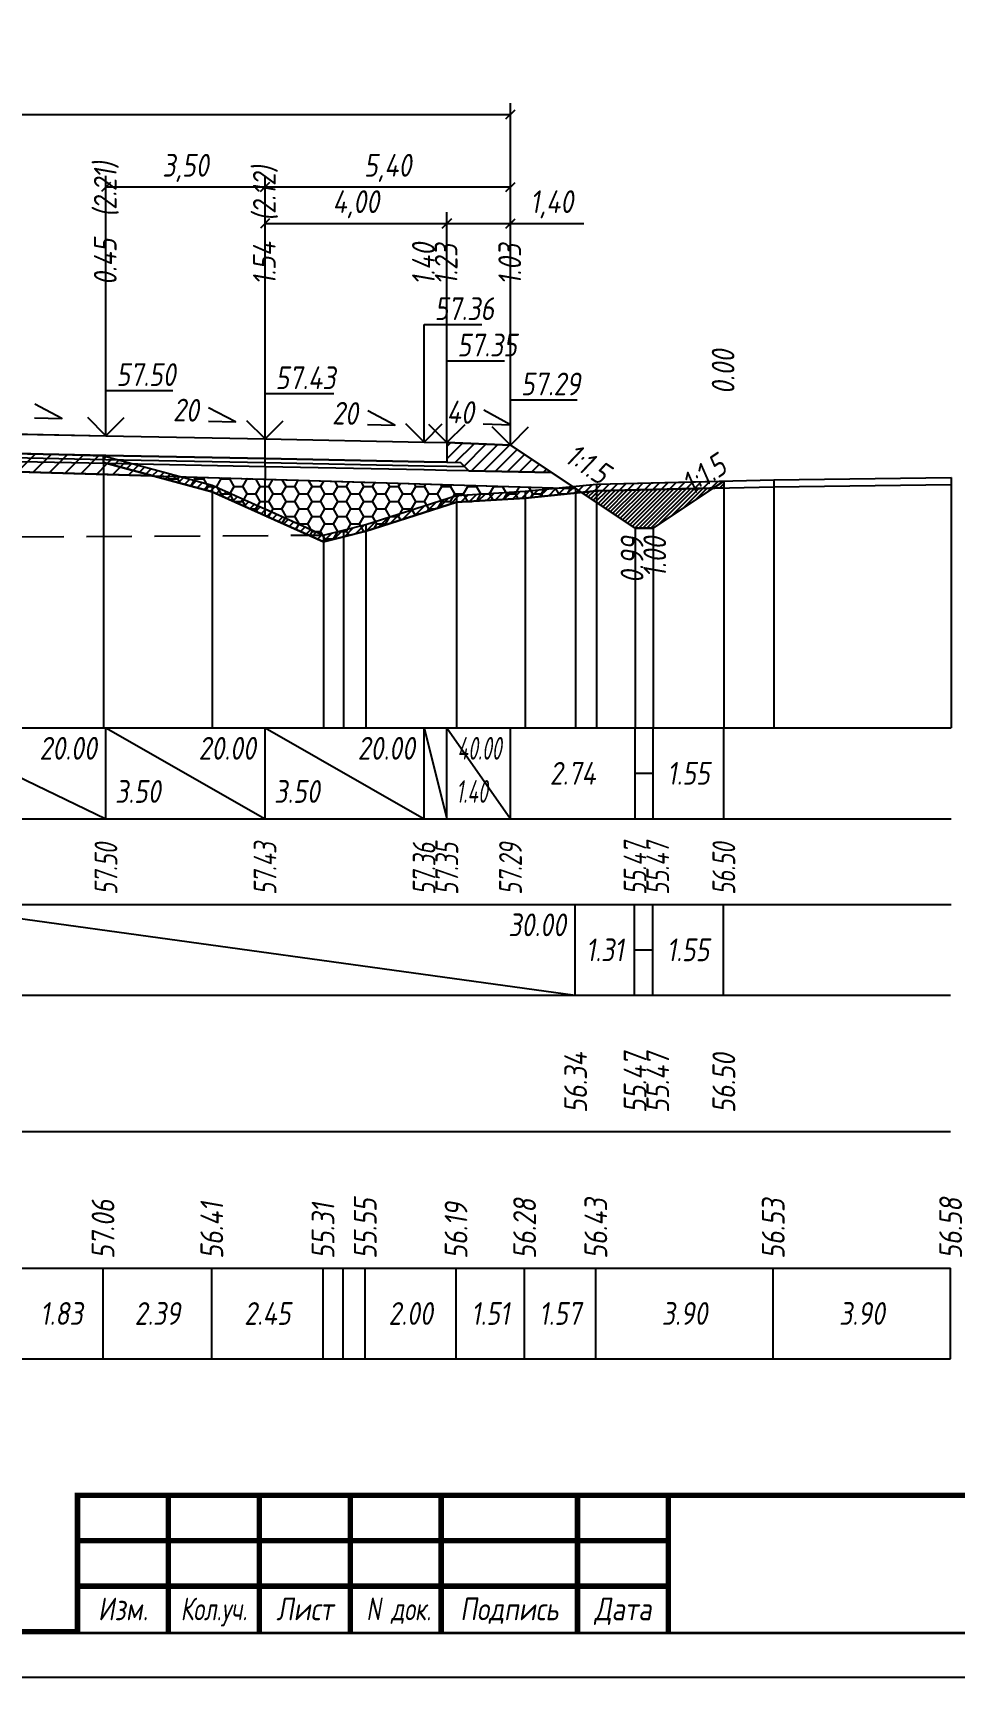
# Model space of a CAD drawing. Extents: x -717 to 1451, y -133302 to 233.
# Drawn here: x 195 to 296.4, y -69446.4 to -69265.6 of the extents above; entities that cross this region are included whole.
import ezdxf
from ezdxf.enums import TextEntityAlignment as Align

# ---------------------------------------------------------------- set-up
doc = ezdxf.new("R2010")
doc.units = 0
doc.linetypes.add('штриховая', pattern=[0.75, 0.5, -0.25])
for name, color, linetype in [('Зарамочное оформление', 7, 'Continuous'), ('Интерполированный поперечник', 2, 'Continuous'), ('Код_510', 7, 'Continuous'), ('Код_514', 1, 'Continuous'), ('Код_516', 1, 'Continuous'), ('Контур_0', 7, 'Continuous'), ('Контур_2521', 7, 'Continuous'), ('Контур_2564', 7, 'Continuous'), ('Контур_2660', 7, 'Continuous'), ('Контур_2665', 7, 'Continuous'), ('Контур_400', 7, 'Continuous'), ('Контур_508', 7, 'Continuous'), ('Контур_512', 7, 'Continuous'), ('Контур_513', 7, 'Continuous'), ('Контур_818', 7, 'Continuous'), ('Красный поперечник', 1, 'Continuous'), ('Объём_2501', 7, 'Continuous'), ('Объём_2564', 7, 'Continuous'), ('Объём_2650', 7, 'Continuous'), ('Объём_2660', 7, 'Continuous'), ('Объём_2661', 7, 'Continuous'), ('Объём_2663', 7, 'Continuous'), ('Объём_2664', 7, 'Continuous'), ('Объём_2665', 7, 'Continuous'), ('Объём_2666', 7, 'Continuous'), ('Откосы', 7, 'Continuous'), ('Отметки покрытия', 7, 'Continuous'), ('Рабочие отметки', 7, 'Continuous'), ('Рабочие отметки доп.', 7, 'Continuous'), ('Таблица', 7, 'Continuous'), ('Уклоны проезжей части', 7, 'Continuous'), ('Черный поперечник', 3, 'Continuous')]:
    doc.layers.add(name, color=color, linetype=linetype)
for name, color, linetype, true_color in [('Контур_2540', 2, 'Continuous', 0xffff00), ('Контур_2560', 2, 'Continuous', 0xffff00), ('Контур_2561', 7, 'Continuous', 0xff8040), ('Контур_2562', 3, 'Continuous', 0x00ff00), ('Контур_2563', 7, 'Continuous', 0xff8000), ('Контур_2570', 7, 'Continuous', 0x80ff00), ('Контур_2736', 4, 'Continuous', 0x00ffff), ('Контур_2737', 4, 'Continuous', 0x00ffff), ('Контур_2738', 4, 'Continuous', 0x00ffff), ('Контур_2739', 4, 'Continuous', 0x00ffff), ('Контур_2741', 4, 'Continuous', 0x00ffff), ('Контур_2742', 4, 'Continuous', 0x00ffff), ('Контур_2743', 4, 'Continuous', 0x00ffff), ('Контур_2744', 7, 'Continuous', 0xa4ffff), ('Контур_2745', 7, 'Continuous', 0xa4ffff), ('Контур_2747', 4, 'Continuous', 0x00ffff), ('Контур_2748', 4, 'Continuous', 0x00ffff), ('Контур_2749', 4, 'Continuous', 0x00ffff), ('Контур_2750', 4, 'Continuous', 0x00ffff), ('Контур_2751', 4, 'Continuous', 0x00ffff), ('Контур_2752', 4, 'Continuous', 0x00ffff), ('Контур_402', 7, 'Continuous', 0xff6464), ('Контур_703', 4, 'Continuous', 0x00ffff), ('Контур_705', 4, 'Continuous', 0x00ffff), ('Контур_707', 4, 'Continuous', 0x00ffff), ('Контур_720', 131, 'Continuous', 0xaaffff), ('Объём_2500', 7, 'Continuous', 0xc0c0c0), ('Объём_2520', 7, 'Continuous', 0x80ffff), ('Объём_2540', 2, 'Continuous', 0xffff00), ('Объём_2560', 2, 'Continuous', 0xffff00), ('Объём_2561', 7, 'Continuous', 0xff8040), ('Объём_2562', 3, 'Continuous', 0x00ff00), ('Объём_2563', 7, 'Continuous', 0xff8000), ('Объём_2570', 7, 'Continuous', 0x80ff00), ('Объём_2580', 3, 'Continuous', 0x00ff00), ('Объём_2600', 7, 'Continuous', 0x808000), ('Объём_2620', 2, 'Continuous', 0xffff00)]:
    doc.layers.add(name, color=color, linetype=linetype, true_color=true_color)
doc.styles.get("Standard").update_dxf_attribs({"font": 'txt', "height": 2.5})
doc.styles.add('М', font='romand.shx', dxfattribs={"width": 0.8, "oblique": 10, "height": 2.5})
doc.dimstyles.new('ISO-25', dxfattribs={"dimtxt": 2.5, "dimasz": 2.5, "dimexe": 1.25, "dimexo": 0.625, "dimtad": 1, "dimtxsty": 'Standard', "dimcen": 2.5, "dimadec": 0, "dimazin": 0, "dimtfac": 1, "dimtmove": 0, "dimatfit": 3, "dimfxl": 1, "dimarcsym": 0})

# ---------------------------------------------------------------- blocks, each defined once
blk = doc.blocks.new('_Oblique')
at = {"color": 0, "linetype": 'ByBlock', "lineweight": -2}
blk.add_line((-0.5, -0.5), (0.5, 0.5), dxfattribs=at)
blk = doc.blocks.new('*D1651')
at = {"color": 0, "lineweight": -2, "transparency": 16777216}
for p, q in [((240.58, -69310.06), (240.58, -69285.27)), ((247.58, -69310.34), (247.58, -69285.27)), ((240.58, -69286.52), (247.58, -69286.52)), ((247.58, -69286.52), (255.66, -69286.52))]:
    blk.add_line(p, q, dxfattribs=at)
at = {"layer": 'Defpoints', "color": 0, "transparency": 16777216}
for p in [(247.58, -69286.52), (240.58, -69310.69), (247.58, -69310.97)]:
    blk.add_point(p, dxfattribs=at)
at = {"color": 0, "lineweight": -2, "transparency": 16777216, "rotation": 180}
blk.add_blockref('_Oblique', (240.58, -69286.52), dxfattribs=at)
at = {"color": 0, "lineweight": -2, "transparency": 16777216}
blk.add_blockref('_Oblique', (247.58, -69286.52), dxfattribs=at)
at = {"color": 0, "transparency": 16777216, "insert": (252.12, -69284.41), "char_height": 2.5, "width": 8.75, "attachment_point": 5, "style": 'М'}
blk.add_mtext('1,40', dxfattribs=at)
blk = doc.blocks.new('*D1653')
at = {"color": 0, "lineweight": -2, "transparency": 16777216}
for p, q in [((220.58, -69309.66), (220.58, -69285.27)), ((240.58, -69310.06), (240.58, -69285.27)), ((220.58, -69286.52), (240.58, -69286.52))]:
    blk.add_line(p, q, dxfattribs=at)
at = {"layer": 'Defpoints', "color": 0, "transparency": 16777216}
for p in [(240.58, -69286.52), (220.58, -69310.29), (240.58, -69310.69)]:
    blk.add_point(p, dxfattribs=at)
at = {"color": 0, "lineweight": -2, "transparency": 16777216, "rotation": 180}
blk.add_blockref('_Oblique', (220.58, -69286.52), dxfattribs=at)
at = {"color": 0, "lineweight": -2, "transparency": 16777216}
blk.add_blockref('_Oblique', (240.58, -69286.52), dxfattribs=at)
at = {"color": 0, "transparency": 16777216, "insert": (230.58, -69284.41), "char_height": 2.5, "width": 9.1667, "attachment_point": 5, "style": 'М'}
blk.add_mtext('4,00', dxfattribs=at)
blk = doc.blocks.new('*D1655')
at = {"color": 0, "lineweight": -2, "transparency": 16777216}
for p, q in [((203.08, -69309.31), (203.08, -69281.27)), ((220.58, -69282.52), (203.08, -69282.52)), ((220.58, -69309.66), (220.58, -69281.27))]:
    blk.add_line(p, q, dxfattribs=at)
at = {"layer": 'Defpoints', "color": 0, "transparency": 16777216}
for p in [(203.08, -69282.52), (203.08, -69309.94), (220.58, -69310.29)]:
    blk.add_point(p, dxfattribs=at)
at = {"color": 0, "lineweight": -2, "transparency": 16777216, "rotation": 180}
blk.add_blockref('_Oblique', (203.08, -69282.52), dxfattribs=at)
at = {"color": 0, "lineweight": -2, "transparency": 16777216}
blk.add_blockref('_Oblique', (220.58, -69282.52), dxfattribs=at)
at = {"color": 0, "transparency": 16777216, "insert": (211.83, -69280.41), "char_height": 2.5, "width": 9.5833, "attachment_point": 5, "style": 'М'}
blk.add_mtext('3,50', dxfattribs=at)
blk = doc.blocks.new('*D1656')
at = {"color": 0, "lineweight": -2, "transparency": 16777216}
for p, q in [((220.58, -69309.66), (220.58, -69281.27)), ((247.58, -69282.52), (220.58, -69282.52)), ((247.58, -69310.34), (247.58, -69281.27))]:
    blk.add_line(p, q, dxfattribs=at)
at = {"layer": 'Defpoints', "color": 0, "transparency": 16777216}
for p in [(220.58, -69282.52), (220.58, -69310.29), (247.58, -69310.97)]:
    blk.add_point(p, dxfattribs=at)
at = {"color": 0, "lineweight": -2, "transparency": 16777216, "rotation": 180}
blk.add_blockref('_Oblique', (220.58, -69282.52), dxfattribs=at)
at = {"color": 0, "lineweight": -2, "transparency": 16777216}
blk.add_blockref('_Oblique', (247.58, -69282.52), dxfattribs=at)
at = {"color": 0, "transparency": 16777216, "insert": (234.08, -69280.41), "char_height": 2.5, "width": 9.5833, "attachment_point": 5, "style": 'М'}
blk.add_mtext('5,40', dxfattribs=at)
blk = doc.blocks.new('*D1658')
at = {"color": 0, "lineweight": -2, "transparency": 16777216}
for p, q in [((121.02, -69310.26), (121.02, -69273.27)), ((247.58, -69310.34), (247.58, -69273.27)), ((121.02, -69274.52), (247.58, -69274.52))]:
    blk.add_line(p, q, dxfattribs=at)
at = {"layer": 'Defpoints', "color": 0, "transparency": 16777216}
for p in [(247.58, -69274.52), (121.02, -69310.89), (247.58, -69310.97)]:
    blk.add_point(p, dxfattribs=at)
at = {"color": 0, "lineweight": -2, "transparency": 16777216, "rotation": 180}
blk.add_blockref('_Oblique', (121.02, -69274.52), dxfattribs=at)
at = {"color": 0, "lineweight": -2, "transparency": 16777216}
blk.add_blockref('_Oblique', (247.58, -69274.52), dxfattribs=at)
at = {"color": 0, "transparency": 16777216, "insert": (184.3, -69272.41), "char_height": 2.5, "width": 11.6667, "attachment_point": 5, "style": 'М'}
blk.add_mtext('25,31', dxfattribs=at)
blk = doc.blocks.new('Штамп')
at = {"linetype": 'Continuous'}
blk.add_wipeout([(199.95, -411.25), (384.95, -411.25), (384.95, -426.25), (199.95, -426.25)], dxfattribs=at).dxf.layer = 'Зарамочное оформление'
at = {"layer": 'Зарамочное оформление', "linetype": 'Continuous', "lineweight": -3, "const_width": 0.6, "flags": 128}
for points in [[(199.95, -426.25), (199.95, -411.25), (384.95, -411.25)], [(209.95, -411.25), (209.95, -426.25)], [(219.95, -411.25), (219.95, -426.25)], [(229.95, -411.25), (229.95, -426.25)], [(239.95, -411.25), (239.95, -426.25)], [(254.95, -411.25), (254.95, -426.25)], [(264.95, -411.25), (264.95, -426.25)], [(374.95, -411.25), (374.95, -426.25)], [(199.95, -416.25), (264.95, -416.25)], [(374.95, -418.25), (384.95, -418.25)], [(199.95, -421.25), (264.95, -421.25)]]:
    blk.add_lwpolyline(points, dxfattribs=at)
at = {"linetype": 'Continuous', "insert": (319.95, -419.17), "char_height": 5, "width": 110, "attachment_point": 5, "style": 'М'}
blk.add_mtext('{\\Q10;\\W0.8;43/23-Р-ЗП2-1}', dxfattribs=at)
at = {"layer": 'Зарамочное оформление', "linetype": 'Continuous', "style": 'М', "oblique": 10}
for s, width, p in [('Лист', 0.8, (379.95, -414.66)), ('Изм.', 0.8, (204.95, -423.75)), ('Кол.уч.', 0.7, (214.95, -423.75)), ('Лист', 0.8, (224.95, -423.75)), ('N док.', 0.7, (235.28, -423.75)), ('Подпись', 0.8, (247.45, -423.75)), ('Дата', 0.8, (259.95, -423.75))]:
    blk.add_text(s, height=2.5, dxfattribs=dict(at, width=width)).set_placement(p, align=Align.MIDDLE_CENTER)
blk = doc.blocks.new('шифр')
blk.add_blockref('Штамп', (0, -69075))

msp = doc.modelspace()

# ---------------------------------------------------------------- hatches: boundary and pattern name
at = {"layer": 'Объём_2563'}
h = msp.add_hatch(dxfattribs=at)
h.set_pattern_fill('ANSI31', color=256, scale=0.3)
h.paths.add_polyline_path([(242.077, -69312.805), (242.996, -69313.723), (252.077, -69313.905), (247.577, -69310.905), (240.577, -69310.625), (240.577, -69312.775)])
at = {"layer": 'Объём_2570'}
h = msp.add_hatch(dxfattribs=at)
h.set_pattern_fill('ANSI31', color=256, scale=0.2)
h.paths.add_polyline_path([(271.049, -69315.61), (257.023, -69315.947), (249.185, -69316.721), (241.641, -69317.192), (231.655, -69320.366), (229.223, -69320.999), (227.01, -69321.552), (214.778, -69316.057), (202.809, -69312.823), (202.809, -69312.073), (214.778, -69315.307), (227.01, -69320.802), (229.223, -69320.249), (231.655, -69319.616), (241.641, -69316.442), (249.185, -69315.971), (257.023, -69315.197), (271.049, -69314.86)])
at = {"layer": 'Объём_2600'}
h = msp.add_hatch(dxfattribs=at)
h.set_pattern_fill('ANSI31', color=6, scale=0.4)
h.paths.add_polyline_path([(202.809, -69312.823), (208.225, -69314.287), (182.327, -69313.51), (182.327, -69311.322), (188.105, -69311.434), (193.665, -69311.778), (202.809, -69312.073)])
h = msp.add_hatch(dxfattribs=at)
h.set_pattern_fill('HONEY', color=5, scale=0.3)
h.paths.add_polyline_path([(214.778, -69316.057), (208.225, -69314.287), (254.744, -69315.682), (255.384, -69316.109), (249.185, -69316.721), (241.641, -69317.192), (231.655, -69320.366), (229.223, -69320.999), (227.01, -69321.552)])
h = msp.add_hatch(dxfattribs=at)
h.set_pattern_fill('HONEY', color=5, scale=0.3)
h.paths.add_polyline_path([(269.882, -69315.638), (271.049, -69314.86), (271.049, -69315.61)])
at = {"layer": 'Объём_2620'}
h = msp.add_hatch(dxfattribs=at)
h.set_pattern_fill('ANSI31', color=2, scale=0.1)
h.paths.add_polyline_path([(257.023, -69315.947), (269.882, -69315.638), (263.28, -69320.039), (261.28, -69320.039), (255.384, -69316.109)])

# ---------------------------------------------------------------- linework, layer by layer
at = {"flags": 128}
msp.add_lwpolyline([(-30.054, -69446.421), (389.946, -69446.421), (389.946, -69149.421), (-30.054, -69149.421)], close=True, dxfattribs=at)
at = {"const_width": 0.6, "flags": 128}
msp.add_lwpolyline([(-10.054, -69441.421), (384.946, -69441.421), (384.946, -69154.421), (-10.054, -69154.421)], close=True, dxfattribs=at)
at = {"layer": 'Код_510'}
for p, q in [((202.754, -69411.421), (202.754, -69401.421)), ((214.723, -69411.421), (214.723, -69401.421)), ((226.956, -69411.421), (226.956, -69401.421)), ((229.169, -69411.421), (229.169, -69401.421)), ((231.601, -69411.421), (231.601, -69401.421)), ((241.587, -69411.421), (241.587, -69401.421)), ((249.131, -69411.421), (249.131, -69401.421)), ((256.969, -69411.421), (256.969, -69401.421)), ((276.484, -69411.421), (276.484, -69401.421)), ((295.994, -69411.421), (295.994, -69401.421))]:
    msp.add_line(p, q, dxfattribs=at)
at = {"layer": 'Код_514'}
for p, q in [((182.327, -69342), (203.077, -69352)), ((203.077, -69352), (203.077, -69342)), ((203.077, -69342), (220.577, -69352)), ((220.577, -69352), (220.577, -69342)), ((220.577, -69342), (238.077, -69352)), ((238.077, -69352), (238.077, -69342)), ((238.077, -69342), (240.577, -69352)), ((240.577, -69352), (240.577, -69342)), ((240.577, -69342), (247.577, -69352)), ((247.577, -69352), (247.577, -69342)), ((261.28, -69352), (261.28, -69342)), ((263.28, -69352), (263.28, -69342)), ((271.049, -69352), (271.049, -69342)), ((261.28, -69347), (263.28, -69347))]:
    msp.add_line(p, q, dxfattribs=at)
at = {"layer": 'Код_516'}
for p, q in [((182.273, -69361.421), (254.689, -69371.421)), ((254.689, -69371.421), (254.689, -69361.421)), ((261.225, -69371.421), (261.225, -69361.421)), ((263.225, -69371.421), (263.225, -69361.421)), ((270.994, -69371.421), (270.994, -69361.421)), ((261.225, -69366.421), (263.225, -69366.421))]:
    msp.add_line(p, q, dxfattribs=at)
at = {"layer": 'Контур_0', "flags": 128}
for points in [[(182.327, -69309.46), (203.077, -69309.875), (220.577, -69310.225), (220.577, -69310.225), (220.577, -69310.225), (220.577, -69310.225), (238.077, -69310.575), (238.077, -69310.575), (240.577, -69310.625), (240.577, -69312.775), (238.077, -69312.725), (238.077, -69312.725), (220.577, -69312.375), (220.577, -69312.375), (220.577, -69312.375), (220.577, -69312.375), (203.077, -69312.025), (182.327, -69311.61), (182.327, -69309.46)], [(182.327, -69311.61), (203.077, -69312.025), (220.577, -69312.375), (220.577, -69312.375), (220.577, -69312.375), (220.577, -69312.375), (238.077, -69312.725), (238.077, -69312.725), (240.577, -69312.775), (242.077, -69312.805), (242.996, -69313.723), (240.577, -69313.675), (238.077, -69313.625), (238.077, -69313.625), (220.577, -69313.275), (220.577, -69313.275), (220.577, -69313.275), (220.577, -69313.275), (203.077, -69312.925), (182.327, -69312.51), (182.327, -69311.61)], [(247.577, -69310.905), (247.577, -69310.905)], [(247.577, -69310.905), (254.404, -69315.456), (254.404, -69315.456), (254.404, -69315.456), (254.404, -69315.456), (254.404, -69315.456), (254.404, -69315.456), (254.404, -69315.456), (254.404, -69315.456), (254.404, -69315.456), (254.404, -69315.456), (254.404, -69315.456), (254.404, -69315.456), (254.404, -69315.456), (254.404, -69315.456), (261.28, -69320.039)], [(247.577, -69310.905), (254.404, -69315.456), (254.404, -69315.456), (254.404, -69315.456), (254.404, -69315.456), (254.404, -69315.456), (254.404, -69315.456), (254.404, -69315.456), (254.404, -69315.456), (254.404, -69315.456), (254.404, -69315.456), (254.404, -69315.456), (254.404, -69315.456), (254.404, -69315.456), (254.404, -69315.456), (261.28, -69320.039), (263.28, -69320.039), (271.049, -69314.86), (271.049, -69314.86), (271.049, -69314.86), (271.049, -69314.86), (271.049, -69314.86), (271.049, -69314.86), (271.049, -69314.86), (271.049, -69314.86), (271.049, -69314.86), (271.049, -69314.86), (271.049, -69314.86), (271.049, -69314.86), (271.049, -69314.86)], [(240.577, -69312.775), (242.077, -69312.805), (242.996, -69313.723), (252.077, -69313.905)]]:
    msp.add_lwpolyline(points, dxfattribs=at)
at = {"layer": 'Контур_2521', "color": 250, "flags": 128}
msp.add_lwpolyline([(182.327, -69312.06), (203.077, -69312.475), (220.577, -69312.825), (220.577, -69312.825), (220.577, -69312.825), (220.577, -69312.825), (238.077, -69313.175), (238.077, -69313.175), (240.577, -69313.225), (242.537, -69313.264)], dxfattribs=at)
at = {"layer": 'Контур_2540', "flags": 128}
msp.add_lwpolyline([(182.327, -69313.51), (254.744, -69315.682), (252.077, -69313.905), (242.996, -69313.723), (240.577, -69313.675), (238.077, -69313.625), (220.577, -69313.275), (203.077, -69312.925), (182.327, -69312.51), (182.327, -69313.51)], dxfattribs=at)
at = {"layer": 'Контур_2560', "flags": 128}
msp.add_lwpolyline([(240.577, -69310.625), (247.577, -69310.905), (247.577, -69310.905), (247.577, -69310.905)], dxfattribs=at)
at = {"layer": 'Контур_2561', "flags": 128}
msp.add_lwpolyline([(240.577, -69310.625), (240.577, -69310.625), (247.577, -69310.905), (247.577, -69310.905), (240.577, -69310.625)], dxfattribs=at)
at = {"layer": 'Контур_2562', "flags": 128}
msp.add_lwpolyline([(247.577, -69310.905), (247.577, -69310.905), (247.577, -69310.905), (247.577, -69310.905), (247.577, -69310.905)], dxfattribs=at)
at = {"layer": 'Контур_2563', "flags": 128}
msp.add_lwpolyline([(242.077, -69312.805), (242.996, -69313.723), (252.077, -69313.905), (247.577, -69310.905), (240.577, -69310.625), (240.577, -69312.775), (242.077, -69312.805)], dxfattribs=at)
at = {"layer": 'Контур_2564', "flags": 128}
msp.add_lwpolyline([(240.577, -69310.625), (247.577, -69310.905)], dxfattribs=at)
at = {"layer": 'Контур_2570', "flags": 128}
msp.add_lwpolyline([(96.397, -69322.286), (112.17, -69318.285), (127.46, -69313.164), (127.46, -69312.414), (133.347, -69312.009), (142.924, -69311.557), (157.67, -69311.244), (165.575, -69311.074), (180.37, -69311.283), (182.327, -69311.322), (188.105, -69311.434), (193.665, -69311.778), (202.809, -69312.073), (202.809, -69312.823), (214.778, -69316.057), (227.01, -69321.552), (229.223, -69320.999), (231.655, -69320.366), (241.641, -69317.192), (249.185, -69316.721), (257.023, -69315.947), (276.538, -69315.478), (296.049, -69315.231)], dxfattribs=at)
at = {"layer": 'Контур_2660', "flags": 128}
msp.add_lwpolyline([(182.327, -69313.51), (254.744, -69315.682)], dxfattribs=at)
at = {"layer": 'Контур_2665', "flags": 128}
msp.add_lwpolyline([(247.577, -69310.905), (247.577, -69310.905)], dxfattribs=at)
at = {"layer": 'Контур_2736', "flags": 128}
for points in [[(247.577, -69310.905), (254.404, -69315.456)], [(254.404, -69315.456), (261.28, -69320.039)]]:
    msp.add_lwpolyline(points, dxfattribs=at)
at = {"layer": 'Контур_2737', "flags": 128}
msp.add_lwpolyline([(254.404, -69315.456), (254.404, -69315.456)], dxfattribs=at)
at = {"layer": 'Контур_2738', "flags": 128}
msp.add_lwpolyline([(254.404, -69315.456), (254.404, -69315.456)], dxfattribs=at)
at = {"layer": 'Контур_2739', "flags": 128}
msp.add_lwpolyline([(254.404, -69315.456), (254.404, -69315.456)], dxfattribs=at)
at = {"layer": 'Контур_2741', "flags": 128}
msp.add_lwpolyline([(271.049, -69314.86), (271.049, -69314.86)], dxfattribs=at)
at = {"layer": 'Контур_2742', "flags": 128}
msp.add_lwpolyline([(271.049, -69314.86), (271.049, -69314.86)], dxfattribs=at)
at = {"layer": 'Контур_2743', "flags": 128}
msp.add_lwpolyline([(271.049, -69314.86), (271.049, -69314.86)], dxfattribs=at)
at = {"layer": 'Контур_2744', "flags": 128}
msp.add_lwpolyline([(271.049, -69314.86), (271.049, -69314.86)], dxfattribs=at)
msp.add_lwpolyline([(271.049, -69314.86), (271.049, -69314.86)], dxfattribs=at)
msp.add_lwpolyline([(271.049, -69314.86), (271.049, -69314.86)], dxfattribs=at)
msp.add_lwpolyline([(271.049, -69314.86), (271.049, -69314.86)], dxfattribs=at)
msp.add_lwpolyline([(271.049, -69314.86), (271.049, -69314.86)], dxfattribs=at)
msp.add_lwpolyline([(271.049, -69314.86), (271.049, -69314.86)], dxfattribs=at)
at = {"layer": 'Контур_2745', "flags": 128}
msp.add_lwpolyline([(254.404, -69315.456), (254.404, -69315.456)], dxfattribs=at)
msp.add_lwpolyline([(254.404, -69315.456), (254.404, -69315.456)], dxfattribs=at)
msp.add_lwpolyline([(254.404, -69315.456), (254.404, -69315.456)], dxfattribs=at)
msp.add_lwpolyline([(254.404, -69315.456), (254.404, -69315.456)], dxfattribs=at)
msp.add_lwpolyline([(254.404, -69315.456), (254.404, -69315.456)], dxfattribs=at)
msp.add_lwpolyline([(254.404, -69315.456), (254.404, -69315.456)], dxfattribs=at)
at = {"layer": 'Контур_2747', "flags": 128}
msp.add_lwpolyline([(254.404, -69315.456), (254.404, -69315.456)], dxfattribs=at)
at = {"layer": 'Контур_2748', "flags": 128}
msp.add_lwpolyline([(254.404, -69315.456), (254.404, -69315.456)], dxfattribs=at)
at = {"layer": 'Контур_2749', "flags": 128}
msp.add_lwpolyline([(254.404, -69315.456), (254.404, -69315.456)], dxfattribs=at)
at = {"layer": 'Контур_2750', "flags": 128}
msp.add_lwpolyline([(271.049, -69314.86), (271.049, -69314.86)], dxfattribs=at)
at = {"layer": 'Контур_2751', "flags": 128}
msp.add_lwpolyline([(271.049, -69314.86), (271.049, -69314.86)], dxfattribs=at)
at = {"layer": 'Контур_2752', "flags": 128}
msp.add_lwpolyline([(271.049, -69314.86), (271.049, -69314.86)], dxfattribs=at)
at = {"layer": 'Контур_400', "flags": 128}
msp.add_lwpolyline([(182.327, -69309.46), (203.077, -69309.875), (220.577, -69310.225), (220.577, -69310.225), (220.577, -69310.225), (220.577, -69310.225), (238.077, -69310.575), (238.077, -69310.575), (240.577, -69310.625)], dxfattribs=at)
at = {"layer": 'Контур_402', "flags": 128}
msp.add_lwpolyline([(113.92, -69315.562), (182.327, -69313.51), (254.744, -69315.682)], dxfattribs=at)
at = {"layer": 'Контур_508', "flags": 128}
msp.add_lwpolyline([(104, -69322), (105, -69322.022), (105, -69321.508), (113.92, -69315.562), (182.327, -69313.51), (254.744, -69315.682), (261.28, -69320.039), (263.28, -69320.039), (271.049, -69314.86)], dxfattribs=at)
at = {"layer": 'Контур_512', "flags": 128}
msp.add_lwpolyline([(104, -69322), (105, -69322.022), (105, -69321.508), (113.92, -69315.562), (182.327, -69313.51), (254.744, -69315.682), (261.28, -69320.039), (263.28, -69320.039), (271.049, -69314.86)], dxfattribs=at)
at = {"layer": 'Контур_513', "flags": 128}
msp.add_lwpolyline([(104, -69322), (105, -69322.022), (105, -69321.508), (113.92, -69315.562), (182.327, -69313.51), (254.744, -69315.682), (261.28, -69320.039), (263.28, -69320.039), (271.049, -69314.86)], dxfattribs=at)
at = {"layer": 'Контур_703', "flags": 128}
msp.add_lwpolyline([(247.577, -69310.905), (254.404, -69315.456)], dxfattribs=at)
at = {"layer": 'Контур_705', "flags": 128}
msp.add_lwpolyline([(254.404, -69315.456), (254.404, -69315.456)], dxfattribs=at)
at = {"layer": 'Контур_707', "flags": 128}
msp.add_lwpolyline([(263.28, -69320.039), (271.049, -69314.86)], dxfattribs=at)
at = {"layer": 'Контур_720', "flags": 128}
msp.add_lwpolyline([(261.28, -69320.039), (263.28, -69320.039)], dxfattribs=at)
at = {"layer": 'Контур_818', "flags": 128}
msp.add_lwpolyline([(105, -69320.104), (112.17, -69318.285), (127.46, -69313.164), (127.46, -69312.414), (133.347, -69312.009), (142.924, -69311.557), (157.67, -69311.244), (165.575, -69311.074), (180.37, -69311.283), (182.327, -69311.322), (188.105, -69311.434), (193.665, -69311.778), (202.809, -69312.073), (202.809, -69312.823), (214.778, -69316.057), (227.01, -69321.552), (229.223, -69320.999), (231.655, -69320.366), (241.641, -69317.192), (249.185, -69316.721), (257.023, -69315.947), (271.049, -69315.61)], dxfattribs=at)
at = {"layer": 'Красный поперечник'}
for p, q in [((182.327, -69309.46), (203.077, -69309.875)), ((203.077, -69309.875), (220.577, -69310.225)), ((220.577, -69310.225), (238.077, -69310.575)), ((238.077, -69310.575), (240.577, -69310.625)), ((240.577, -69310.625), (247.577, -69310.905)), ((247.577, -69310.905), (261.28, -69320.039)), ((263.28, -69320.039), (271.049, -69314.86)), ((271.049, -69314.86), (271.049, -69342)), ((254.744, -69315.682), (254.744, -69342)), ((261.28, -69320.039), (261.28, -69342)), ((261.28, -69320.039), (263.28, -69320.039)), ((263.28, -69320.039), (263.28, -69342))]:
    msp.add_line(p, q, dxfattribs=at)
at = {"layer": 'Объём_2500', "flags": 128}
for points in [[(182.327, -69309.46), (203.077, -69309.875), (220.577, -69310.225), (220.577, -69310.225), (220.577, -69310.225), (220.577, -69310.225), (238.077, -69310.575), (238.077, -69310.575), (240.577, -69310.625), (240.577, -69312.775), (238.077, -69312.725), (238.077, -69312.725), (220.577, -69312.375), (220.577, -69312.375), (220.577, -69312.375), (220.577, -69312.375), (203.077, -69312.025), (182.327, -69311.61), (182.327, -69309.46)], [(220.577, -69310.225), (238.077, -69310.575), (238.077, -69310.575), (240.577, -69310.625), (240.577, -69312.775), (238.077, -69312.725), (238.077, -69312.725), (220.577, -69312.375), (220.577, -69310.225)]]:
    msp.add_lwpolyline(points, dxfattribs=at)
at = {"layer": 'Объём_2501', "flags": 128}
for points in [[(182.327, -69309.46), (203.077, -69309.875), (220.577, -69310.225), (220.577, -69310.225), (220.577, -69310.225), (220.577, -69310.225), (238.077, -69310.575), (238.077, -69310.575), (240.577, -69310.625)], [(220.577, -69310.225), (238.077, -69310.575), (238.077, -69310.575), (240.577, -69310.625)]]:
    msp.add_lwpolyline(points, dxfattribs=at)
at = {"layer": 'Объём_2520', "color": 250, "flags": 128}
for points in [[(182.327, -69311.61), (203.077, -69312.025), (220.577, -69312.375), (220.577, -69312.375), (220.577, -69312.375), (220.577, -69312.375), (238.077, -69312.725), (238.077, -69312.725), (240.577, -69312.775), (242.077, -69312.805), (242.996, -69313.723), (240.577, -69313.675), (238.077, -69313.625), (238.077, -69313.625), (220.577, -69313.275), (220.577, -69313.275), (220.577, -69313.275), (220.577, -69313.275), (203.077, -69312.925), (182.327, -69312.51), (182.327, -69311.61)], [(220.577, -69312.375), (238.077, -69312.725), (238.077, -69312.725), (240.577, -69312.775), (242.077, -69312.805), (242.996, -69313.723), (240.577, -69313.675), (238.077, -69313.625), (238.077, -69313.625), (220.577, -69313.275), (220.577, -69312.375)]]:
    msp.add_lwpolyline(points, dxfattribs=at)
at = {"layer": 'Объём_2540', "flags": 128}
for points in [[(182.327, -69313.51), (254.744, -69315.682), (252.077, -69313.905), (242.996, -69313.723), (240.577, -69313.675), (238.077, -69313.625), (220.577, -69313.275), (203.077, -69312.925), (182.327, -69312.51), (182.327, -69313.51)], [(220.577, -69314.657), (254.744, -69315.682), (252.077, -69313.905), (242.996, -69313.723), (240.577, -69313.675), (238.077, -69313.625), (220.577, -69313.275), (220.577, -69314.657)]]:
    msp.add_lwpolyline(points, dxfattribs=at)
at = {"layer": 'Объём_2560', "flags": 128}
msp.add_lwpolyline([(240.577, -69310.625), (247.577, -69310.905), (247.577, -69310.905), (247.577, -69310.905)], dxfattribs=at)
msp.add_lwpolyline([(240.577, -69310.625), (247.577, -69310.905), (247.577, -69310.905), (247.577, -69310.905)], dxfattribs=at)
at = {"layer": 'Объём_2561', "flags": 128}
msp.add_lwpolyline([(240.577, -69310.625), (240.577, -69310.625), (247.577, -69310.905), (247.577, -69310.905), (240.577, -69310.625)], dxfattribs=at)
msp.add_lwpolyline([(240.577, -69310.625), (240.577, -69310.625), (247.577, -69310.905), (247.577, -69310.905), (240.577, -69310.625)], dxfattribs=at)
at = {"layer": 'Объём_2562', "flags": 128}
msp.add_lwpolyline([(247.577, -69310.905), (247.577, -69310.905), (247.577, -69310.905), (247.577, -69310.905), (247.577, -69310.905)], dxfattribs=at)
msp.add_lwpolyline([(247.577, -69310.905), (247.577, -69310.905), (247.577, -69310.905), (247.577, -69310.905), (247.577, -69310.905)], dxfattribs=at)
at = {"layer": 'Объём_2563', "color": 250, "flags": 128}
msp.add_lwpolyline([(242.077, -69312.805), (242.996, -69313.723), (252.077, -69313.905), (247.577, -69310.905), (240.577, -69310.625), (240.577, -69312.775), (242.077, -69312.805)], dxfattribs=at)
msp.add_lwpolyline([(242.077, -69312.805), (242.996, -69313.723), (252.077, -69313.905), (247.577, -69310.905), (240.577, -69310.625), (240.577, -69312.775), (242.077, -69312.805)], dxfattribs=at)
at = {"layer": 'Объём_2564', "flags": 128}
msp.add_lwpolyline([(240.577, -69310.625), (247.577, -69310.905)], dxfattribs=at)
msp.add_lwpolyline([(240.577, -69310.625), (247.577, -69310.905)], dxfattribs=at)
at = {"layer": 'Объём_2570', "flags": 128}
for points in [[(271.049, -69315.61), (257.023, -69315.947), (249.185, -69316.721), (241.641, -69317.192), (231.655, -69320.366), (229.223, -69320.999), (227.01, -69321.552), (214.778, -69316.057), (202.809, -69312.823), (202.809, -69312.073), (214.778, -69315.307), (227.01, -69320.802), (229.223, -69320.249), (231.655, -69319.616), (241.641, -69316.442), (249.185, -69315.971), (257.023, -69315.197), (271.049, -69314.86), (271.049, -69315.61), (271.049, -69315.61)], [(220.577, -69317.912), (227.01, -69320.802), (229.223, -69320.249), (231.655, -69319.616), (241.641, -69316.442), (249.185, -69315.971), (257.023, -69315.197), (271.049, -69314.86), (271.049, -69315.61), (271.049, -69315.61), (271.049, -69315.61), (257.023, -69315.947), (249.185, -69316.721), (241.641, -69317.192), (231.655, -69320.366), (229.223, -69320.999), (227.01, -69321.552), (220.577, -69318.662), (220.577, -69317.912)]]:
    msp.add_lwpolyline(points, dxfattribs=at)
at = {"layer": 'Объём_2580', "flags": 128}
msp.add_lwpolyline([(247.577, -69310.905), (247.577, -69310.905)], dxfattribs=at)
msp.add_lwpolyline([(247.577, -69310.905), (247.577, -69310.905)], dxfattribs=at)
at = {"layer": 'Объём_2600', "color": 5, "flags": 128}
for points in [[(214.778, -69316.057), (208.225, -69314.287), (254.744, -69315.682), (255.384, -69316.109), (249.185, -69316.721), (241.641, -69317.192), (231.655, -69320.366), (229.223, -69320.999), (227.01, -69321.552), (214.778, -69316.057), (214.778, -69316.057)], [(220.577, -69314.657), (254.744, -69315.682), (255.384, -69316.109), (249.185, -69316.721), (241.641, -69317.192), (231.655, -69320.366), (229.223, -69320.999), (227.01, -69321.552), (220.577, -69318.662), (220.577, -69314.657)], [(269.882, -69315.638), (271.049, -69314.86), (271.049, -69315.61), (269.882, -69315.638), (269.882, -69315.638)], [(269.882, -69315.638), (271.049, -69314.86), (271.049, -69315.61), (269.882, -69315.638), (269.882, -69315.638)]]:
    msp.add_lwpolyline(points, dxfattribs=at)
at = {"layer": 'Объём_2620', "flags": 128}
msp.add_lwpolyline([(257.023, -69315.947), (269.882, -69315.638), (263.28, -69320.039), (261.28, -69320.039), (255.384, -69316.109), (257.023, -69315.947), (257.023, -69315.947)], dxfattribs=at)
msp.add_lwpolyline([(257.023, -69315.947), (269.882, -69315.638), (263.28, -69320.039), (261.28, -69320.039), (255.384, -69316.109), (257.023, -69315.947), (257.023, -69315.947)], dxfattribs=at)
at = {"layer": 'Объём_2650', "color": 6, "flags": 128}
msp.add_lwpolyline([(202.809, -69312.823), (208.225, -69314.287), (182.327, -69313.51), (182.327, -69311.322), (188.105, -69311.434), (193.665, -69311.778), (202.809, -69312.073), (202.809, -69312.823), (202.809, -69312.823)], dxfattribs=at)
at = {"layer": 'Объём_2660', "flags": 128}
for points in [[(182.327, -69313.51), (254.744, -69315.682)], [(220.577, -69314.657), (254.744, -69315.682)]]:
    msp.add_lwpolyline(points, dxfattribs=at)
at = {"layer": 'Объём_2661', "flags": 128}
msp.add_lwpolyline([(247.577, -69310.905), (254.404, -69315.456)], dxfattribs=at)
msp.add_lwpolyline([(247.577, -69310.905), (254.404, -69315.456)], dxfattribs=at)
at = {"layer": 'Объём_2663', "flags": 128}
for points in [[(263.28, -69320.039), (271.049, -69314.86)], [(263.28, -69320.039), (271.049, -69314.86)], [(254.404, -69315.456), (261.28, -69320.039)], [(254.404, -69315.456), (261.28, -69320.039)]]:
    msp.add_lwpolyline(points, dxfattribs=at)
at = {"layer": 'Объём_2664', "flags": 128}
msp.add_lwpolyline([(261.28, -69320.039), (263.28, -69320.039)], dxfattribs=at)
msp.add_lwpolyline([(261.28, -69320.039), (263.28, -69320.039)], dxfattribs=at)
at = {"layer": 'Объём_2665', "flags": 128}
msp.add_lwpolyline([(247.577, -69310.905), (247.577, -69310.905)], dxfattribs=at)
msp.add_lwpolyline([(247.577, -69310.905), (247.577, -69310.905)], dxfattribs=at)
at = {"layer": 'Объём_2666', "flags": 128}
msp.add_lwpolyline([(247.577, -69310.905), (254.404, -69315.456)], dxfattribs=at)
msp.add_lwpolyline([(247.577, -69310.905), (254.404, -69315.456)], dxfattribs=at)
at = {"layer": 'Откосы', "color": 1, "flags": 128}
for points in [[(195.216, -69307.9), (198.215, -69307.96), (195.246, -69306.401)], [(214.341, -69308.283), (217.34, -69308.343), (214.371, -69306.783)], [(231.841, -69308.633), (234.84, -69308.693), (231.871, -69307.133)], [(244.59, -69308.554), (247.587, -69308.674), (244.65, -69307.055)]]:
    msp.add_lwpolyline(points, dxfattribs=at)
at = {"layer": 'Отметки покрытия', "color": 1}
for p, q in [((238.077, -69310.575), (238.077, -69297.625)), ((238.077, -69297.625), (244.427, -69297.625)), ((240.577, -69310.625), (240.577, -69301.625)), ((240.577, -69301.625), (246.927, -69301.625)), ((203.077, -69309.875), (203.077, -69304.875)), ((203.077, -69304.875), (210.427, -69304.875)), ((220.577, -69310.225), (220.577, -69305.225)), ((220.577, -69305.225), (228.127, -69305.225)), ((247.577, -69310.905), (247.577, -69305.905)), ((247.577, -69305.905), (254.927, -69305.905)), ((203.077, -69309.875), (201.077, -69307.875)), ((203.077, -69309.875), (205.077, -69307.875)), ((220.577, -69310.225), (218.577, -69308.225)), ((220.577, -69310.225), (222.577, -69308.225)), ((238.077, -69310.575), (236.077, -69308.575)), ((238.077, -69310.575), (240.077, -69308.575)), ((240.577, -69310.625), (238.577, -69308.625)), ((240.577, -69310.625), (242.577, -69308.625)), ((247.577, -69310.905), (245.577, -69308.905)), ((247.577, -69310.905), (249.577, -69308.905))]:
    msp.add_line(p, q, dxfattribs=at)
at = {"layer": 'Таблица'}
for p, q in [((80, -69342), (296.049, -69342)), ((80, -69352), (296.049, -69352)), ((80, -69361.421), (296.049, -69361.421)), ((79.946, -69371.421), (295.994, -69371.421)), ((79.946, -69386.421), (295.994, -69386.421)), ((79.946, -69401.421), (295.994, -69401.421)), ((79.946, -69411.421), (295.994, -69411.421))]:
    msp.add_line(p, q, dxfattribs=at)
at = {"layer": 'Черный поперечник', "color": 7}
for p, q in [((202.809, -69312.073), (202.809, -69342)), ((214.778, -69315.307), (214.778, -69342)), ((257.023, -69315.197), (257.023, -69342)), ((276.538, -69314.728), (276.538, -69342)), ((296.049, -69314.481), (296.049, -69342)), ((241.641, -69316.442), (241.641, -69342)), ((249.185, -69315.971), (249.185, -69342)), ((229.223, -69320.249), (229.223, -69342)), ((231.655, -69319.616), (231.655, -69342)), ((227.01, -69320.802), (227.01, -69342))]:
    msp.add_line(p, q, dxfattribs=at)
at = {"layer": 'Черный поперечник', "flags": 128}
msp.add_lwpolyline([(96.397, -69321.536), (112.17, -69317.535), (127.46, -69312.414), (133.347, -69312.009), (142.924, -69311.557), (157.67, -69311.244), (165.575, -69311.074), (180.37, -69311.283), (182.327, -69311.322), (188.105, -69311.434), (193.665, -69311.778), (202.809, -69312.073), (214.778, -69315.307), (227.01, -69320.802), (229.223, -69320.249), (231.655, -69319.616), (241.641, -69316.442), (249.185, -69315.971), (257.023, -69315.197), (276.538, -69314.728), (296.049, -69314.481)], dxfattribs=at)

# ---------------------------------------------------------------- texts
at = {"layer": 'Код_510', "style": 'М', "oblique": 10, "width": 0.8}
for s, p in [('57.06', (202.754, -69400.421)), ('56.41', (214.723, -69400.421)), ('55.31', (226.956, -69400.421)), ('55.55', (231.601, -69400.421)), ('56.19', (241.587, -69400.421)), ('56.28', (249.131, -69400.421)), ('56.43', (256.969, -69400.421)), ('56.53', (276.484, -69400.421)), ('56.58', (295.994, -69400.421))]:
    msp.add_text(s, height=2.5, rotation=90, dxfattribs=at).set_placement(p, align=Align.MIDDLE_LEFT)
for s, p in [('1.83', (198.183, -69406.421)), ('2.39', (208.739, -69406.421)), ('2.45', (220.84, -69406.421)), ('2.00', (236.594, -69406.421)), ('1.51', (245.359, -69406.421)), ('1.57', (253.05, -69406.421)), ('3.90', (266.727, -69406.421)), ('3.90', (286.239, -69406.421))]:
    msp.add_text(s, height=2.5, dxfattribs=at).set_placement(p, align=Align.MIDDLE_CENTER)
at = {"layer": 'Код_514', "style": 'М', "oblique": 10}
for s, width, p in [('20.00', 0.8, (202.077, -69343)), ('20.00', 0.8, (219.577, -69343)), ('20.00', 0.8, (237.077, -69343)), ('40.00', 0.6, (246.577, -69343))]:
    msp.add_text(s, height=2.5, dxfattribs=dict(at, width=width)).set_placement(p, align=Align.TOP_RIGHT)
at = {"layer": 'Код_514', "style": 'М', "oblique": 10, "width": 0.8}
for s, p in [('2.74', (254.429, -69347)), ('1.55', (267.164, -69347))]:
    msp.add_text(s, height=2.5, dxfattribs=at).set_placement(p, align=Align.MIDDLE_CENTER)
at = {"layer": 'Код_514', "style": 'М', "oblique": 10}
for s, width, p in [('3.50', 0.8, (204.077, -69351)), ('3.50', 0.8, (221.577, -69351)), ('1.40', 0.6, (241.577, -69351))]:
    msp.add_text(s, height=2.5, dxfattribs=dict(at, width=width)).set_placement(p, align=Align.BOTTOM_LEFT)
at = {"layer": 'Код_514', "style": 'М', "oblique": 10, "width": 0.7}
for s, p in [('57.50', (203.077, -69360.382)), ('57.43', (220.577, -69360.382)), ('57.36', (238.077, -69360.382)), ('57.35', (240.577, -69360.382)), ('57.29', (247.577, -69360.382)), ('55.47', (261.28, -69360.382)), ('55.47', (263.78, -69360.382)), ('56.50', (271.049, -69360.382))]:
    msp.add_text(s, height=2.5, rotation=90, dxfattribs=at).set_placement(p, align=Align.MIDDLE_LEFT)
at = {"layer": 'Код_516', "style": 'М', "oblique": 10, "width": 0.8}
msp.add_text('30.00', height=2.5, dxfattribs=at).set_placement((253.689, -69362.421), align=Align.TOP_RIGHT)
for s, p in [('1.31', (257.957, -69366.421)), ('1.55', (267.11, -69366.421))]:
    msp.add_text(s, height=2.5, dxfattribs=at).set_placement(p, align=Align.MIDDLE_CENTER)
for s, p in [('56.34', (254.744, -69384.371)), ('55.47', (261.28, -69384.371)), ('55.47', (263.78, -69384.371)), ('56.50', (271.049, -69384.371))]:
    msp.add_text(s, height=2.5, rotation=90, dxfattribs=at).set_placement(p, align=Align.MIDDLE_LEFT)
at = {"layer": 'Отметки покрытия', "color": 1, "style": 'М', "oblique": 10, "width": 0.8}
for s, p in [('57.36', (239.219, -69297.893)), ('57.35', (241.719, -69301.893)), ('57.50', (204.219, -69305.143)), ('57.43', (221.719, -69305.493)), ('57.29', (248.719, -69306.173))]:
    msp.add_text(s, height=2.5, dxfattribs=at).set_placement(p, align=Align.BOTTOM_LEFT)
at = {"layer": 'Рабочие отметки', "color": 1, "style": 'М', "oblique": 10, "width": 0.8}
for s, p in [('0.45', (202.999, -69293.296)), ('1.54', (220.499, -69293.296)), ('1.40', (237.999, -69293.296)), ('1.23', (240.499, -69293.296)), ('1.03', (247.499, -69293.296)), ('0.00', (270.971, -69305.291))]:
    msp.add_text(s, height=2.5, rotation=90, dxfattribs=at).set_placement(p, align=Align.MIDDLE_LEFT)
for s, p in [('0.99', (260.952, -69320.97)), ('1.00', (263.452, -69320.97))]:
    msp.add_text(s, height=2.5, rotation=90, dxfattribs=at).set_placement(p, align=Align.MIDDLE_RIGHT)
at = {"layer": 'Рабочие отметки доп.', "color": 1, "style": 'М', "oblique": 10, "width": 0.8}
for s, p in [('(2.21)', (202.999, -69285.796)), ('(2.12)', (220.499, -69286.246))]:
    msp.add_text(s, height=2.5, rotation=90, dxfattribs=at).set_placement(p, align=Align.MIDDLE_LEFT)
at = {"layer": 'Уклоны проезжей части', "color": 1, "style": 'М', "oblique": 10, "width": 0.8}
for s, rotation, p in [('20', 358.85423, (211.847, -69309.05)), ('20', 358.85423, (229.347, -69309.4)), ('40', 357.70938, (241.998, -69309.27)), ('1:1.5', 326.30994, (254.983, -69314.64)), ('1:1.5', 33.69007, (269.989, -69315.773))]:
    msp.add_text(s, height=2.5, rotation=rotation, dxfattribs=at).set_placement(p, align=Align.BOTTOM_CENTER)

# ---------------------------------------------------------------- dimensions: what is measured, and where the dimension line sits
at = {"color": 5}
for base, p1, p2, picture, middle in [((247.577, -69274.522), (121.024, -69310.888), (247.577, -69310.967), '*D1658', (184.301, -69272.409)), ((240.577, -69286.522), (220.577, -69310.287), (240.577, -69310.687), '*D1653', (230.577, -69284.409)), ((247.577, -69286.522), (240.577, -69310.687), (247.577, -69310.967), '*D1651', (252.118, -69284.409))]:
    dim = msp.add_linear_dim(base=base, p1=p1, p2=p2, angle=180, dimstyle='ISO-25', override={"dimasz": 1, "dimlfac": 0.2, "dimzin": 0, "dimtxsty": 'М', "dimblk1": 'Oblique', "dimblk2": 'Oblique', "dimsah": 1}, dxfattribs=at)
    dim.commit()
    dim.dimension.update_dxf_attribs({"geometry": picture, "text_midpoint": middle})
for base, p1, p2, picture, middle in [((203.077, -69282.522), (220.577, -69310.287), (203.077, -69309.937), '*D1655', (211.827, -69280.409)), ((220.577, -69282.522), (247.577, -69310.967), (220.577, -69310.287), '*D1656', (234.077, -69280.409))]:
    dim = msp.add_linear_dim(base=base, p1=p1, p2=p2, dimstyle='ISO-25', override={"dimasz": 1, "dimlfac": 0.2, "dimzin": 0, "dimtxsty": 'М', "dimblk1": 'Oblique', "dimblk2": 'Oblique', "dimsah": 1}, dxfattribs=at)
    dim.commit()
    dim.dimension.update_dxf_attribs({"geometry": picture, "text_midpoint": middle})

# ---------------------------------------------------------------- next in the draw order: block references
msp.add_blockref('шифр', (0, 59.829))

# ---------------------------------------------------------------- next in the draw order: linework, layer by layer
at = {"layer": 'Интерполированный поперечник', "linetype": 'штриховая', "ltscale": 10, "flags": 128}
msp.add_lwpolyline([(95.927, -69321.561), (227.01, -69320.802)], dxfattribs=at)

doc.saveas('drawing.dxf')
